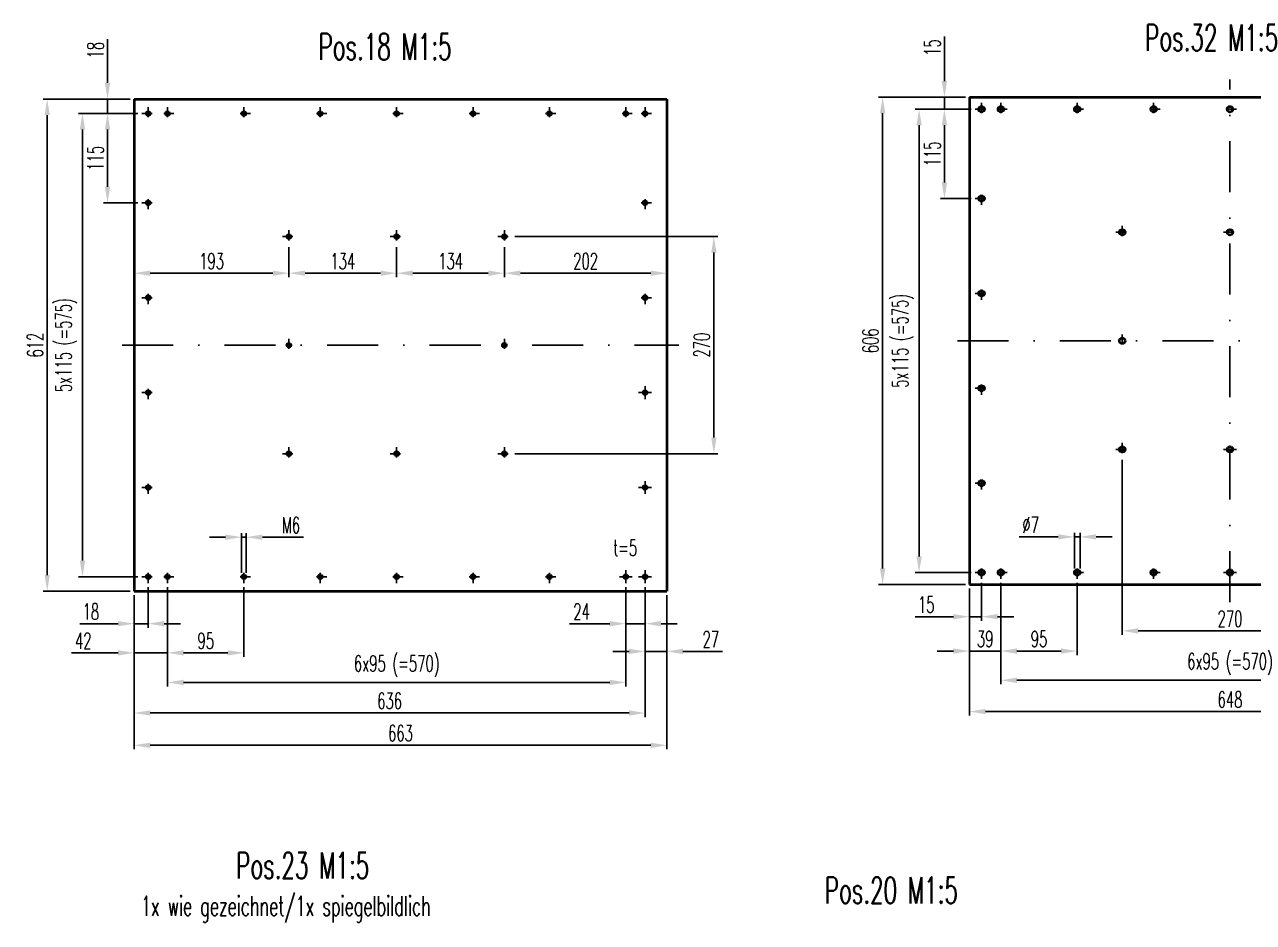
# Model space of a CAD drawing. Extents: x -2850 to -1661, y 5788 to 6629.
# Drawn here: x -2558.4 to -2252.7, y 6088.7 to 6312 of the extents above; entities that cross this region are included whole.
import ezdxf

# ---------------------------------------------------------------- set-up
doc = ezdxf.new("R2010")
doc.units = 0
doc.linetypes.add('STRICHPUNKT', pattern=[25.4, 12.7, -6.35, 0, -6.35])
doc.layers.get('Defpoints').update_dxf_attribs({"linetype": 'CONTINUOUS'})
for name, color, linetype, lineweight in [('ACHSE', 150, 'STRICHPUNKT', 25), ('BEM', 6, 'CONTINUOUS', 25), ('TEXT_5', 7, 'CONTINUOUS', 40), ('TEXT_7', 1, 'CONTINUOUS', 60), ('VOLL_05', 7, 'CONTINUOUS', 40)]:
    doc.layers.add(name, color=color, linetype=linetype, lineweight=lineweight)
doc.styles.add('ROMANS', font='romans.shx', dxfattribs={"width": 0.6, "height": 80})
doc.styles.get("Standard").update_dxf_attribs({"font": 'romans.shx', "width": 0.6})
doc.dimstyles.get("Standard").update_dxf_attribs({"dimtxt": 4, "dimasz": 4, "dimexe": 1, "dimexo": 1, "dimgap": 1, "dimtad": 1, "dimdsep": 46, "dimtxsty": 'Standard', "dimcen": 0, "dimclrd": 256, "dimclre": 256, "dimclrt": 256, "dimazin": 0, "dimtfac": 1, "dimtmove": 0, "dimatfit": 3, "dimfxl": 0, "dimtolj": 1, "dimtzin": 0, "dimarcsym": 0})

# ---------------------------------------------------------------- blocks, each defined once
blk = doc.blocks.new('*D152')
at = {"layer": 'BEM', "lineweight": -2}
for p, q in [((-2285.29, 6203.79), (-2285.29, 6160.26)), ((-2231.69, 6203.79), (-2231.69, 6160.26)), ((-2281.29, 6161.26), (-2235.69, 6161.26))]:
    blk.add_line(p, q, dxfattribs=at)
at = {"layer": 'BEM'}
for points in [[(-2281.29, 6161.93), (-2281.29, 6160.59), (-2285.29, 6161.26)], [(-2235.69, 6161.93), (-2235.69, 6160.59), (-2231.69, 6161.26)]]:
    blk.add_solid(points, dxfattribs=at)
at = {"layer": 'Defpoints', "color": 0}
for p in [(-2285.29, 6204.79), (-2231.69, 6204.79), (-2231.69, 6161.26)]:
    blk.add_point(p, dxfattribs=at)
at = {"layer": 'BEM', "insert": (-2258.49, 6164.26), "char_height": 4, "attachment_point": 5}
blk.add_mtext('\\A1;270', dxfattribs=at)
blk = doc.blocks.new('*D208')
at = {"layer": 'BEM', "lineweight": -2}
for p, q in [((-2323.29, 6171.79), (-2323.29, 6140.19)), ((-2193.69, 6171.79), (-2193.69, 6140.19)), ((-2319.29, 6141.19), (-2197.69, 6141.19))]:
    blk.add_line(p, q, dxfattribs=at)
at = {"layer": 'BEM'}
for points in [[(-2319.29, 6141.85), (-2319.29, 6140.52), (-2323.29, 6141.19)], [(-2197.69, 6141.85), (-2197.69, 6140.52), (-2193.69, 6141.19)]]:
    blk.add_solid(points, dxfattribs=at)
at = {"layer": 'Defpoints', "color": 0}
for p in [(-2323.29, 6172.79), (-2193.69, 6172.79), (-2193.69, 6141.19)]:
    blk.add_point(p, dxfattribs=at)
at = {"layer": 'BEM', "insert": (-2258.49, 6144.19), "char_height": 4, "attachment_point": 5}
blk.add_mtext('\\A1;648', dxfattribs=at)
blk = doc.blocks.new('*D207')
at = {"layer": 'BEM', "lineweight": -2}
for p, q in [((-2315.49, 6173.19), (-2315.49, 6147.96)), ((-2201.49, 6173.19), (-2201.49, 6147.96)), ((-2311.49, 6148.96), (-2205.49, 6148.96))]:
    blk.add_line(p, q, dxfattribs=at)
at = {"layer": 'BEM'}
for points in [[(-2311.49, 6149.62), (-2311.49, 6148.29), (-2315.49, 6148.96)], [(-2205.49, 6149.62), (-2205.49, 6148.29), (-2201.49, 6148.96)]]:
    blk.add_solid(points, dxfattribs=at)
at = {"layer": 'Defpoints', "color": 0}
for p in [(-2315.49, 6174.19), (-2201.49, 6174.19), (-2201.49, 6148.96)]:
    blk.add_point(p, dxfattribs=at)
at = {"layer": 'BEM', "insert": (-2258.49, 6153), "char_height": 4, "attachment_point": 5}
blk.add_mtext('\\A1;6x95 (=570)', dxfattribs=at)
blk = doc.blocks.new('*D158')
at = {"layer": 'BEM', "lineweight": -2}
for p, q in [((-2438.99, 6256.72), (-2438.99, 6249.21)), ((-2398.59, 6256.72), (-2398.59, 6249.21)), ((-2434.99, 6250.21), (-2402.59, 6250.21))]:
    blk.add_line(p, q, dxfattribs=at)
at = {"layer": 'BEM'}
for points in [[(-2434.99, 6250.88), (-2434.99, 6249.54), (-2438.99, 6250.21)], [(-2402.59, 6250.88), (-2402.59, 6249.54), (-2398.59, 6250.21)]]:
    blk.add_solid(points, dxfattribs=at)
at = {"layer": 'Defpoints', "color": 0}
for p in [(-2438.99, 6257.72), (-2398.59, 6257.72), (-2398.59, 6250.21)]:
    blk.add_point(p, dxfattribs=at)
at = {"layer": 'BEM', "insert": (-2418.79, 6253.21), "char_height": 4, "attachment_point": 5}
blk.add_mtext('\\A1;202', dxfattribs=at)
blk = doc.blocks.new('*D157')
at = {"layer": 'BEM', "lineweight": -2}
for p, q in [((-2465.79, 6256.72), (-2465.79, 6249.21)), ((-2438.99, 6256.72), (-2438.99, 6249.21)), ((-2461.79, 6250.21), (-2442.99, 6250.21))]:
    blk.add_line(p, q, dxfattribs=at)
at = {"layer": 'BEM'}
for points in [[(-2461.79, 6250.88), (-2461.79, 6249.54), (-2465.79, 6250.21)], [(-2442.99, 6250.88), (-2442.99, 6249.54), (-2438.99, 6250.21)]]:
    blk.add_solid(points, dxfattribs=at)
at = {"layer": 'Defpoints', "color": 0}
for p in [(-2465.79, 6257.72), (-2438.99, 6257.72), (-2438.99, 6250.21)]:
    blk.add_point(p, dxfattribs=at)
at = {"layer": 'BEM', "insert": (-2452.39, 6253.21), "char_height": 4, "attachment_point": 5}
blk.add_mtext('\\A1;134', dxfattribs=at)
blk = doc.blocks.new('*D156')
at = {"layer": 'BEM', "lineweight": -2}
for p, q in [((-2492.59, 6256.72), (-2492.59, 6249.21)), ((-2465.79, 6256.72), (-2465.79, 6249.21)), ((-2488.59, 6250.21), (-2469.79, 6250.21))]:
    blk.add_line(p, q, dxfattribs=at)
at = {"layer": 'BEM'}
for points in [[(-2488.59, 6250.88), (-2488.59, 6249.54), (-2492.59, 6250.21)], [(-2469.79, 6250.88), (-2469.79, 6249.54), (-2465.79, 6250.21)]]:
    blk.add_solid(points, dxfattribs=at)
at = {"layer": 'Defpoints', "color": 0}
for p in [(-2492.59, 6257.72), (-2465.79, 6257.72), (-2465.79, 6250.21)]:
    blk.add_point(p, dxfattribs=at)
at = {"layer": 'BEM', "insert": (-2479.19, 6253.21), "char_height": 4, "attachment_point": 5}
blk.add_mtext('\\A1;134', dxfattribs=at)
blk = doc.blocks.new('*D155')
at = {"layer": 'BEM', "lineweight": -2}
for p, q in [((-2492.59, 6256.72), (-2492.59, 6249.21)), ((-2531.09, 6233.32), (-2531.09, 6251.21)), ((-2527.09, 6250.21), (-2496.59, 6250.21))]:
    blk.add_line(p, q, dxfattribs=at)
at = {"layer": 'BEM'}
for points in [[(-2527.09, 6250.88), (-2527.09, 6249.54), (-2531.09, 6250.21)], [(-2496.59, 6250.88), (-2496.59, 6249.54), (-2492.59, 6250.21)]]:
    blk.add_solid(points, dxfattribs=at)
at = {"layer": 'Defpoints', "color": 0}
for p in [(-2492.59, 6257.72), (-2492.59, 6250.21), (-2531.09, 6232.32)]:
    blk.add_point(p, dxfattribs=at)
at = {"layer": 'BEM', "insert": (-2511.84, 6253.21), "char_height": 4, "attachment_point": 5}
blk.add_mtext('\\A1;193', dxfattribs=at)
blk = doc.blocks.new('*D154')
at = {"layer": 'BEM', "lineweight": -2}
for p, q in [((-2436.39, 6259.32), (-2385.88, 6259.32)), ((-2386.88, 6255.32), (-2386.88, 6209.32)), ((-2436.39, 6205.32), (-2385.88, 6205.32))]:
    blk.add_line(p, q, dxfattribs=at)
at = {"layer": 'BEM'}
for points in [[(-2387.54, 6255.32), (-2386.21, 6255.32), (-2386.88, 6259.32)], [(-2387.54, 6209.32), (-2386.21, 6209.32), (-2386.88, 6205.32)]]:
    blk.add_solid(points, dxfattribs=at)
at = {"layer": 'Defpoints', "color": 0}
for p in [(-2437.39, 6259.32), (-2437.39, 6205.32), (-2386.88, 6205.32)]:
    blk.add_point(p, dxfattribs=at)
at = {"layer": 'BEM', "insert": (-2389.88, 6232.32), "char_height": 4, "attachment_point": 5, "rotation": 90}
blk.add_mtext('\\A1;270', dxfattribs=at)
blk = doc.blocks.new('*D222')
at = {"layer": 'BEM', "lineweight": -2}
for p, q in [((-2403.99, 6172.12), (-2403.99, 6155.15)), ((-2398.59, 6170.12), (-2398.59, 6155.15)), ((-2407.99, 6156.15), (-2411.99, 6156.15)), ((-2403.99, 6156.15), (-2398.59, 6156.15)), ((-2394.59, 6156.15), (-2384.7, 6156.15))]:
    blk.add_line(p, q, dxfattribs=at)
at = {"layer": 'BEM'}
for points in [[(-2407.99, 6156.81), (-2407.99, 6155.48), (-2403.99, 6156.15)], [(-2394.59, 6156.81), (-2394.59, 6155.48), (-2398.59, 6156.15)]]:
    blk.add_solid(points, dxfattribs=at)
at = {"layer": 'Defpoints', "color": 0}
for p in [(-2403.99, 6173.12), (-2398.59, 6171.12), (-2398.59, 6156.15)]:
    blk.add_point(p, dxfattribs=at)
at = {"layer": 'BEM', "insert": (-2387.65, 6159.15), "char_height": 4, "attachment_point": 5}
blk.add_mtext('\\A1;27', dxfattribs=at)
blk = doc.blocks.new('*D221')
at = {"layer": 'BEM', "lineweight": -2}
for p, q in [((-2408.79, 6172.12), (-2408.79, 6162.04)), ((-2403.99, 6172.12), (-2403.99, 6162.04)), ((-2412.79, 6163.04), (-2422.79, 6163.04)), ((-2403.99, 6163.04), (-2408.79, 6163.04)), ((-2399.99, 6163.04), (-2395.99, 6163.04))]:
    blk.add_line(p, q, dxfattribs=at)
at = {"layer": 'BEM'}
for points in [[(-2412.79, 6163.71), (-2412.79, 6162.37), (-2408.79, 6163.04)], [(-2399.99, 6163.71), (-2399.99, 6162.37), (-2403.99, 6163.04)]]:
    blk.add_solid(points, dxfattribs=at)
at = {"layer": 'Defpoints', "color": 0}
for p in [(-2408.79, 6173.12), (-2403.99, 6173.12), (-2408.79, 6163.04)]:
    blk.add_point(p, dxfattribs=at)
at = {"layer": 'BEM', "insert": (-2419.79, 6166.04), "char_height": 4, "attachment_point": 5}
blk.add_mtext('\\A1;24', dxfattribs=at)
blk = doc.blocks.new('*D220')
at = {"layer": 'BEM', "lineweight": -2}
for p, q in [((-2531.09, 6170.12), (-2531.09, 6131.79)), ((-2398.59, 6170.12), (-2398.59, 6131.79)), ((-2527.09, 6132.79), (-2402.59, 6132.79))]:
    blk.add_line(p, q, dxfattribs=at)
at = {"layer": 'BEM'}
for points in [[(-2527.09, 6133.45), (-2527.09, 6132.12), (-2531.09, 6132.79)], [(-2402.59, 6133.45), (-2402.59, 6132.12), (-2398.59, 6132.79)]]:
    blk.add_solid(points, dxfattribs=at)
at = {"layer": 'Defpoints', "color": 0}
for p in [(-2531.09, 6171.12), (-2398.59, 6171.12), (-2398.59, 6132.79)]:
    blk.add_point(p, dxfattribs=at)
at = {"layer": 'BEM', "insert": (-2464.84, 6135.79), "char_height": 4, "attachment_point": 5}
blk.add_mtext('\\A1;663', dxfattribs=at)
blk = doc.blocks.new('*D219')
at = {"layer": 'BEM', "lineweight": -2}
for p, q in [((-2403.99, 6172.12), (-2403.99, 6139.83)), ((-2531.09, 6170.12), (-2531.09, 6139.83)), ((-2527.09, 6140.83), (-2407.99, 6140.83))]:
    blk.add_line(p, q, dxfattribs=at)
at = {"layer": 'BEM'}
for points in [[(-2527.09, 6141.49), (-2527.09, 6140.16), (-2531.09, 6140.83)], [(-2407.99, 6141.49), (-2407.99, 6140.16), (-2403.99, 6140.83)]]:
    blk.add_solid(points, dxfattribs=at)
at = {"layer": 'Defpoints', "color": 0}
for p in [(-2403.99, 6173.12), (-2531.09, 6171.12), (-2403.99, 6140.83)]:
    blk.add_point(p, dxfattribs=at)
at = {"layer": 'BEM', "insert": (-2467.54, 6143.83), "char_height": 4, "attachment_point": 5}
blk.add_mtext('\\A1;636', dxfattribs=at)
blk = doc.blocks.new('*D218')
at = {"layer": 'BEM', "lineweight": -2}
for p, q in [((-2522.79, 6172.12), (-2522.79, 6147.43)), ((-2408.79, 6172.12), (-2408.79, 6147.43)), ((-2518.79, 6148.43), (-2412.79, 6148.43))]:
    blk.add_line(p, q, dxfattribs=at)
at = {"layer": 'BEM'}
for points in [[(-2518.79, 6149.1), (-2518.79, 6147.76), (-2522.79, 6148.43)], [(-2412.79, 6149.1), (-2412.79, 6147.76), (-2408.79, 6148.43)]]:
    blk.add_solid(points, dxfattribs=at)
at = {"layer": 'Defpoints', "color": 0}
for p in [(-2522.79, 6173.12), (-2408.79, 6173.12), (-2408.79, 6148.43)]:
    blk.add_point(p, dxfattribs=at)
at = {"layer": 'BEM', "insert": (-2465.79, 6152.48), "char_height": 4, "attachment_point": 5}
blk.add_mtext('\\A1;6x95 (=570)', dxfattribs=at)
blk = doc.blocks.new('*D217')
at = {"layer": 'BEM', "lineweight": -2}
for p, q in [((-2522.79, 6172.12), (-2522.79, 6154.79)), ((-2503.79, 6172.12), (-2503.79, 6154.79)), ((-2518.79, 6155.79), (-2507.79, 6155.79))]:
    blk.add_line(p, q, dxfattribs=at)
at = {"layer": 'BEM'}
for points in [[(-2518.79, 6156.45), (-2518.79, 6155.12), (-2522.79, 6155.79)], [(-2507.79, 6156.45), (-2507.79, 6155.12), (-2503.79, 6155.79)]]:
    blk.add_solid(points, dxfattribs=at)
at = {"layer": 'Defpoints', "color": 0}
for p in [(-2522.79, 6173.12), (-2503.79, 6173.12), (-2503.79, 6155.79)]:
    blk.add_point(p, dxfattribs=at)
at = {"layer": 'BEM', "insert": (-2513.29, 6158.79), "char_height": 4, "attachment_point": 5}
blk.add_mtext('\\A1;95', dxfattribs=at)
blk = doc.blocks.new('*D216')
at = {"layer": 'BEM', "lineweight": -2}
for p, q in [((-2522.79, 6172.12), (-2522.79, 6154.79)), ((-2531.09, 6170.12), (-2531.09, 6154.79)), ((-2535.09, 6155.79), (-2546.69, 6155.79)), ((-2522.79, 6155.79), (-2531.09, 6155.79)), ((-2518.79, 6155.79), (-2514.79, 6155.79))]:
    blk.add_line(p, q, dxfattribs=at)
at = {"layer": 'BEM'}
for points in [[(-2535.09, 6156.45), (-2535.09, 6155.12), (-2531.09, 6155.79)], [(-2518.79, 6156.45), (-2518.79, 6155.12), (-2522.79, 6155.79)]]:
    blk.add_solid(points, dxfattribs=at)
at = {"layer": 'Defpoints', "color": 0}
for p in [(-2522.79, 6173.12), (-2531.09, 6171.12), (-2522.79, 6155.79)]:
    blk.add_point(p, dxfattribs=at)
at = {"layer": 'BEM', "insert": (-2543.75, 6158.79), "char_height": 4, "attachment_point": 5}
blk.add_mtext('\\A1;42', dxfattribs=at)
blk = doc.blocks.new('*D215')
at = {"layer": 'BEM', "lineweight": -2}
for p, q in [((-2527.59, 6172.12), (-2527.59, 6162.04)), ((-2531.09, 6170.12), (-2531.09, 6162.04)), ((-2535.09, 6163.04), (-2544.63, 6163.04)), ((-2527.59, 6163.04), (-2531.09, 6163.04)), ((-2523.59, 6163.04), (-2519.59, 6163.04))]:
    blk.add_line(p, q, dxfattribs=at)
at = {"layer": 'BEM'}
for points in [[(-2535.09, 6163.71), (-2535.09, 6162.37), (-2531.09, 6163.04)], [(-2523.59, 6163.71), (-2523.59, 6162.37), (-2527.59, 6163.04)]]:
    blk.add_solid(points, dxfattribs=at)
at = {"layer": 'Defpoints', "color": 0}
for p in [(-2527.59, 6173.12), (-2531.09, 6171.12), (-2531.09, 6163.04)]:
    blk.add_point(p, dxfattribs=at)
at = {"layer": 'BEM', "insert": (-2541.86, 6166.04), "char_height": 4, "attachment_point": 5}
blk.add_mtext('\\A1;18', dxfattribs=at)
blk = doc.blocks.new('*D214')
at = {"layer": 'BEM', "lineweight": -2}
for p, q in [((-2532.09, 6293.52), (-2553.73, 6293.52)), ((-2552.73, 6289.52), (-2552.73, 6175.12)), ((-2532.09, 6171.12), (-2553.73, 6171.12))]:
    blk.add_line(p, q, dxfattribs=at)
at = {"layer": 'BEM'}
for points in [[(-2553.39, 6289.52), (-2552.06, 6289.52), (-2552.73, 6293.52)], [(-2553.39, 6175.12), (-2552.06, 6175.12), (-2552.73, 6171.12)]]:
    blk.add_solid(points, dxfattribs=at)
at = {"layer": 'Defpoints', "color": 0}
for p in [(-2531.09, 6293.52), (-2552.73, 6171.12), (-2531.09, 6171.12)]:
    blk.add_point(p, dxfattribs=at)
at = {"layer": 'BEM', "insert": (-2555.73, 6232.32), "char_height": 4, "attachment_point": 5, "rotation": 90}
blk.add_mtext('\\A1;612', dxfattribs=at)
blk = doc.blocks.new('*D213')
at = {"layer": 'BEM', "lineweight": -2}
for p, q in [((-2530.19, 6289.92), (-2544.95, 6289.92)), ((-2543.95, 6285.92), (-2543.95, 6178.72)), ((-2530.19, 6174.72), (-2544.95, 6174.72))]:
    blk.add_line(p, q, dxfattribs=at)
at = {"layer": 'BEM'}
for points in [[(-2544.62, 6285.92), (-2543.28, 6285.92), (-2543.95, 6289.92)], [(-2544.62, 6178.72), (-2543.28, 6178.72), (-2543.95, 6174.72)]]:
    blk.add_solid(points, dxfattribs=at)
at = {"layer": 'Defpoints', "color": 0}
for p in [(-2529.19, 6289.92), (-2543.95, 6174.72), (-2529.19, 6174.72)]:
    blk.add_point(p, dxfattribs=at)
at = {"layer": 'BEM', "insert": (-2548, 6232.32), "char_height": 4, "attachment_point": 5, "rotation": 90}
blk.add_mtext('\\A1;5x115 (=575)', dxfattribs=at)
blk = doc.blocks.new('*D212')
at = {"layer": 'BEM', "lineweight": -2}
for p, q in [((-2530.19, 6289.92), (-2538.72, 6289.92)), ((-2537.72, 6285.92), (-2537.72, 6271.72)), ((-2530.19, 6267.72), (-2538.72, 6267.72))]:
    blk.add_line(p, q, dxfattribs=at)
at = {"layer": 'BEM'}
for points in [[(-2538.38, 6285.92), (-2537.05, 6285.92), (-2537.72, 6289.92)], [(-2538.38, 6271.72), (-2537.05, 6271.72), (-2537.72, 6267.72)]]:
    blk.add_solid(points, dxfattribs=at)
at = {"layer": 'Defpoints', "color": 0}
for p in [(-2529.19, 6289.92), (-2537.72, 6267.72), (-2529.19, 6267.72)]:
    blk.add_point(p, dxfattribs=at)
at = {"layer": 'BEM', "insert": (-2540.72, 6278.82), "char_height": 4, "attachment_point": 5, "rotation": 90}
blk.add_mtext('\\A1;115', dxfattribs=at)
blk = doc.blocks.new('*D211')
at = {"layer": 'BEM', "lineweight": -2}
for p, q in [((-2537.72, 6297.52), (-2537.72, 6308.46)), ((-2532.09, 6293.52), (-2538.72, 6293.52)), ((-2537.72, 6289.92), (-2537.72, 6293.52)), ((-2530.19, 6289.92), (-2538.72, 6289.92)), ((-2537.72, 6285.92), (-2537.72, 6281.92))]:
    blk.add_line(p, q, dxfattribs=at)
at = {"layer": 'BEM'}
for points in [[(-2538.38, 6297.52), (-2537.05, 6297.52), (-2537.72, 6293.52)], [(-2538.38, 6285.92), (-2537.05, 6285.92), (-2537.72, 6289.92)]]:
    blk.add_solid(points, dxfattribs=at)
at = {"layer": 'Defpoints', "color": 0}
for p in [(-2531.09, 6293.52), (-2537.72, 6289.92), (-2529.19, 6289.92)]:
    blk.add_point(p, dxfattribs=at)
at = {"layer": 'BEM', "insert": (-2540.72, 6305.69), "char_height": 4, "attachment_point": 5, "rotation": 90}
blk.add_mtext('\\A1;18', dxfattribs=at)
blk = doc.blocks.new('*D210')
at = {"layer": 'BEM', "lineweight": -2}
for p, q in [((-2508.39, 6184.55), (-2512.39, 6184.55)), ((-2504.39, 6175.72), (-2504.39, 6185.55)), ((-2504.39, 6184.55), (-2503.2, 6184.55)), ((-2503.2, 6175.72), (-2503.2, 6185.55)), ((-2499.2, 6184.55), (-2488.97, 6184.55))]:
    blk.add_line(p, q, dxfattribs=at)
at = {"layer": 'BEM'}
for points in [[(-2508.39, 6185.22), (-2508.39, 6183.88), (-2504.39, 6184.55)], [(-2499.2, 6185.22), (-2499.2, 6183.88), (-2503.2, 6184.55)]]:
    blk.add_solid(points, dxfattribs=at)
at = {"layer": 'Defpoints', "color": 0}
for p in [(-2503.2, 6184.55), (-2504.39, 6174.72), (-2503.2, 6174.72)]:
    blk.add_point(p, dxfattribs=at)
at = {"layer": 'BEM', "insert": (-2492.08, 6187.55), "char_height": 4, "attachment_point": 5}
blk.add_mtext('\\A1;M6', dxfattribs=at)
blk = doc.blocks.new('*D209')
at = {"layer": 'BEM', "lineweight": -2}
for p, q in [((-2301.19, 6184.63), (-2310.96, 6184.63)), ((-2297.19, 6176.77), (-2297.19, 6185.63)), ((-2295.79, 6184.63), (-2297.19, 6184.63)), ((-2295.79, 6176.79), (-2295.79, 6185.63)), ((-2291.79, 6184.63), (-2287.79, 6184.63))]:
    blk.add_line(p, q, dxfattribs=at)
at = {"layer": 'BEM'}
for points in [[(-2301.19, 6185.29), (-2301.19, 6183.96), (-2297.19, 6184.63)], [(-2291.79, 6185.29), (-2291.79, 6183.96), (-2295.79, 6184.63)]]:
    blk.add_solid(points, dxfattribs=at)
at = {"layer": 'Defpoints', "color": 0}
for p in [(-2295.79, 6184.63), (-2297.19, 6175.77), (-2295.79, 6175.79)]:
    blk.add_point(p, dxfattribs=at)
at = {"layer": 'BEM', "insert": (-2308.07, 6187.63), "char_height": 4, "attachment_point": 5}
blk.add_mtext('\\A1;%%c7', dxfattribs=at)
blk = doc.blocks.new('*D206')
at = {"layer": 'BEM', "lineweight": -2}
for p, q in [((-2315.49, 6173.19), (-2315.49, 6155.23)), ((-2296.49, 6173.19), (-2296.49, 6155.23)), ((-2311.49, 6156.23), (-2300.49, 6156.23))]:
    blk.add_line(p, q, dxfattribs=at)
at = {"layer": 'BEM'}
for points in [[(-2311.49, 6156.89), (-2311.49, 6155.56), (-2315.49, 6156.23)], [(-2300.49, 6156.89), (-2300.49, 6155.56), (-2296.49, 6156.23)]]:
    blk.add_solid(points, dxfattribs=at)
at = {"layer": 'Defpoints', "color": 0}
for p in [(-2315.49, 6174.19), (-2296.49, 6174.19), (-2296.49, 6156.23)]:
    blk.add_point(p, dxfattribs=at)
at = {"layer": 'BEM', "insert": (-2305.99, 6159.23), "char_height": 4, "attachment_point": 5}
blk.add_mtext('\\A1;95', dxfattribs=at)
blk = doc.blocks.new('*D205')
at = {"layer": 'BEM', "lineweight": -2}
for p, q in [((-2315.49, 6173.19), (-2315.49, 6155.23)), ((-2323.29, 6171.79), (-2323.29, 6155.23)), ((-2327.29, 6156.23), (-2331.29, 6156.23)), ((-2323.29, 6156.23), (-2315.49, 6156.23)), ((-2311.49, 6156.23), (-2307.49, 6156.23))]:
    blk.add_line(p, q, dxfattribs=at)
at = {"layer": 'BEM'}
for points in [[(-2327.29, 6156.89), (-2327.29, 6155.56), (-2323.29, 6156.23)], [(-2311.49, 6156.89), (-2311.49, 6155.56), (-2315.49, 6156.23)]]:
    blk.add_solid(points, dxfattribs=at)
at = {"layer": 'Defpoints', "color": 0}
for p in [(-2323.29, 6172.79), (-2315.49, 6174.19), (-2315.49, 6156.23)]:
    blk.add_point(p, dxfattribs=at)
at = {"layer": 'BEM', "insert": (-2319.39, 6159.23), "char_height": 4, "attachment_point": 5}
blk.add_mtext('\\A1;39', dxfattribs=at)
blk = doc.blocks.new('*D204')
at = {"layer": 'BEM', "lineweight": -2}
for p, q in [((-2320.29, 6173.19), (-2320.29, 6163.78)), ((-2323.29, 6171.79), (-2323.29, 6163.78)), ((-2327.29, 6164.78), (-2336.83, 6164.78)), ((-2320.29, 6164.78), (-2323.29, 6164.78)), ((-2316.29, 6164.78), (-2312.29, 6164.78))]:
    blk.add_line(p, q, dxfattribs=at)
at = {"layer": 'BEM'}
for points in [[(-2327.29, 6165.44), (-2327.29, 6164.11), (-2323.29, 6164.78)], [(-2316.29, 6165.44), (-2316.29, 6164.11), (-2320.29, 6164.78)]]:
    blk.add_solid(points, dxfattribs=at)
at = {"layer": 'Defpoints', "color": 0}
for p in [(-2323.29, 6172.79), (-2320.29, 6174.19), (-2323.29, 6164.78)]:
    blk.add_point(p, dxfattribs=at)
at = {"layer": 'BEM', "insert": (-2334.06, 6167.78), "char_height": 4, "attachment_point": 5}
blk.add_mtext('\\A1;15', dxfattribs=at)
blk = doc.blocks.new('*D203')
at = {"layer": 'BEM', "lineweight": -2}
for p, q in [((-2324.29, 6293.99), (-2345.9, 6293.99)), ((-2344.9, 6289.99), (-2344.9, 6176.79)), ((-2324.29, 6172.79), (-2345.9, 6172.79))]:
    blk.add_line(p, q, dxfattribs=at)
at = {"layer": 'BEM'}
for points in [[(-2345.57, 6289.99), (-2344.23, 6289.99), (-2344.9, 6293.99)], [(-2345.57, 6176.79), (-2344.23, 6176.79), (-2344.9, 6172.79)]]:
    blk.add_solid(points, dxfattribs=at)
at = {"layer": 'Defpoints', "color": 0}
for p in [(-2323.29, 6293.99), (-2344.9, 6172.79), (-2323.29, 6172.79)]:
    blk.add_point(p, dxfattribs=at)
at = {"layer": 'BEM', "insert": (-2347.9, 6233.39), "char_height": 4, "attachment_point": 5, "rotation": 90}
blk.add_mtext('\\A1;606', dxfattribs=at)
blk = doc.blocks.new('*D202')
at = {"layer": 'BEM', "lineweight": -2}
for p, q in [((-2322.89, 6290.99), (-2336.82, 6290.99)), ((-2335.82, 6286.99), (-2335.82, 6179.79)), ((-2322.89, 6175.79), (-2336.82, 6175.79))]:
    blk.add_line(p, q, dxfattribs=at)
at = {"layer": 'BEM'}
for points in [[(-2336.49, 6286.99), (-2335.15, 6286.99), (-2335.82, 6290.99)], [(-2336.49, 6179.79), (-2335.15, 6179.79), (-2335.82, 6175.79)]]:
    blk.add_solid(points, dxfattribs=at)
at = {"layer": 'Defpoints', "color": 0}
for p in [(-2321.89, 6290.99), (-2335.82, 6175.79), (-2321.89, 6175.79)]:
    blk.add_point(p, dxfattribs=at)
at = {"layer": 'BEM', "insert": (-2339.87, 6233.39), "char_height": 4, "attachment_point": 5, "rotation": 90}
blk.add_mtext('\\A1;5x115 (=575)', dxfattribs=at)
blk = doc.blocks.new('*D201')
at = {"layer": 'BEM', "lineweight": -2}
for p, q in [((-2322.89, 6290.99), (-2330.53, 6290.99)), ((-2329.53, 6286.99), (-2329.53, 6272.79)), ((-2322.89, 6268.79), (-2330.53, 6268.79))]:
    blk.add_line(p, q, dxfattribs=at)
at = {"layer": 'BEM'}
for points in [[(-2330.2, 6286.99), (-2328.86, 6286.99), (-2329.53, 6290.99)], [(-2330.2, 6272.79), (-2328.86, 6272.79), (-2329.53, 6268.79)]]:
    blk.add_solid(points, dxfattribs=at)
at = {"layer": 'Defpoints', "color": 0}
for p in [(-2321.89, 6290.99), (-2329.53, 6268.79), (-2321.89, 6268.79)]:
    blk.add_point(p, dxfattribs=at)
at = {"layer": 'BEM', "insert": (-2332.53, 6279.89), "char_height": 4, "attachment_point": 5, "rotation": 90}
blk.add_mtext('\\A1;115', dxfattribs=at)
blk = doc.blocks.new('*D200')
at = {"layer": 'BEM', "lineweight": -2}
for p, q in [((-2329.53, 6297.99), (-2329.53, 6309.1)), ((-2324.29, 6293.99), (-2330.53, 6293.99)), ((-2329.53, 6290.99), (-2329.53, 6293.99)), ((-2322.89, 6290.99), (-2330.53, 6290.99)), ((-2329.53, 6286.99), (-2329.53, 6282.99))]:
    blk.add_line(p, q, dxfattribs=at)
at = {"layer": 'BEM'}
for points in [[(-2330.2, 6297.99), (-2328.86, 6297.99), (-2329.53, 6293.99)], [(-2330.2, 6286.99), (-2328.86, 6286.99), (-2329.53, 6290.99)]]:
    blk.add_solid(points, dxfattribs=at)
at = {"layer": 'Defpoints', "color": 0}
for p in [(-2323.29, 6293.99), (-2329.53, 6290.99), (-2321.89, 6290.99)]:
    blk.add_point(p, dxfattribs=at)
at = {"layer": 'BEM', "insert": (-2332.53, 6306.33), "char_height": 4, "attachment_point": 5, "rotation": 90}
blk.add_mtext('\\A1;15', dxfattribs=at)

msp = doc.modelspace()

# ---------------------------------------------------------------- linework, layer by layer
at = {"layer": 'ACHSE'}
for p, q in [((-2258.4872, 6168.3878), (-2258.4872, 6298.3878)), ((-2326.2872, 6233.3878), (-2190.6872, 6233.3878)), ((-2534.0906, 6232.3204), (-2395.5906, 6232.3204)), ((-2403.9906, 6218.9204), (-2403.9906, 6222.1204)), ((-2402.3906, 6220.5204), (-2405.5906, 6220.5204)), ((-2260.0872, 6206.3878), (-2256.8872, 6206.3878)), ((-2402.3906, 6196.9204), (-2405.5906, 6196.9204)), ((-2403.9906, 6195.3204), (-2403.9906, 6198.5204)), ((-2408.7906, 6173.1204), (-2408.7906, 6176.3204)), ((-2403.9906, 6173.1204), (-2403.9906, 6176.3204)), ((-2256.8872, 6175.7878), (-2260.0872, 6175.7878)), ((-2407.1906, 6174.7204), (-2410.3906, 6174.7204)), ((-2402.3906, 6174.7204), (-2405.5906, 6174.7204))]:
    msp.add_line(p, q, dxfattribs=at)
at = {"layer": 'ACHSE', "ltscale": 0.2}
for p, q in [((-2527.5906, 6291.5204), (-2527.5906, 6288.3204)), ((-2522.7906, 6291.5204), (-2522.7906, 6288.3204)), ((-2503.7906, 6291.5204), (-2503.7906, 6288.3204)), ((-2484.7906, 6291.5204), (-2484.7906, 6288.3204)), ((-2465.7906, 6291.5204), (-2465.7906, 6288.3204)), ((-2446.7906, 6291.5204), (-2446.7906, 6288.3204)), ((-2427.7906, 6291.5204), (-2427.7906, 6288.3204)), ((-2408.7906, 6291.5204), (-2408.7906, 6288.3204)), ((-2403.9906, 6291.5204), (-2403.9906, 6288.3204)), ((-2320.2872, 6292.5878), (-2320.2872, 6289.3878)), ((-2315.4872, 6292.5878), (-2315.4872, 6289.3878)), ((-2296.4872, 6292.5878), (-2296.4872, 6289.3878)), ((-2277.4872, 6292.5878), (-2277.4872, 6289.3878)), ((-2529.1906, 6289.9204), (-2525.9906, 6289.9204)), ((-2521.1906, 6289.9204), (-2524.3906, 6289.9204)), ((-2502.1906, 6289.9204), (-2505.3906, 6289.9204)), ((-2483.1906, 6289.9204), (-2486.3906, 6289.9204)), ((-2464.1906, 6289.9204), (-2467.3906, 6289.9204)), ((-2445.1906, 6289.9204), (-2448.3906, 6289.9204)), ((-2426.1906, 6289.9204), (-2429.3906, 6289.9204)), ((-2407.1906, 6289.9204), (-2410.3906, 6289.9204)), ((-2402.3906, 6289.9204), (-2405.5906, 6289.9204)), ((-2321.8872, 6290.9878), (-2318.6872, 6290.9878)), ((-2313.8872, 6290.9878), (-2317.0872, 6290.9878)), ((-2294.8872, 6290.9878), (-2298.0872, 6290.9878)), ((-2275.8872, 6290.9878), (-2279.0872, 6290.9878)), ((-2256.8872, 6290.9878), (-2260.0872, 6290.9878)), ((-2320.2872, 6267.1878), (-2320.2872, 6270.3878)), ((-2529.1906, 6267.7204), (-2525.9906, 6267.7204)), ((-2527.5906, 6266.1204), (-2527.5906, 6269.3204)), ((-2402.3906, 6267.7204), (-2405.5906, 6267.7204)), ((-2403.9906, 6266.1204), (-2403.9906, 6269.3204)), ((-2321.8872, 6268.7878), (-2318.6872, 6268.7878)), ((-2492.5906, 6260.9204), (-2492.5906, 6257.7204)), ((-2465.7906, 6260.9204), (-2465.7906, 6257.7204)), ((-2438.9906, 6260.9204), (-2438.9906, 6257.7204)), ((-2285.2872, 6261.9878), (-2285.2872, 6258.7878)), ((-2494.1906, 6259.3204), (-2490.9906, 6259.3204)), ((-2467.3906, 6259.3204), (-2464.1906, 6259.3204)), ((-2440.5906, 6259.3204), (-2437.3906, 6259.3204)), ((-2286.8872, 6260.3878), (-2283.6872, 6260.3878)), ((-2260.0872, 6260.3878), (-2256.8872, 6260.3878)), ((-2527.5906, 6242.5204), (-2527.5906, 6245.7204)), ((-2403.9906, 6242.5204), (-2403.9906, 6245.7204)), ((-2320.2872, 6243.5878), (-2320.2872, 6246.7878)), ((-2529.1906, 6244.1204), (-2525.9906, 6244.1204)), ((-2402.3906, 6244.1204), (-2405.5906, 6244.1204)), ((-2321.8872, 6245.1878), (-2318.6872, 6245.1878)), ((-2492.5906, 6233.9204), (-2492.5906, 6230.7204)), ((-2438.9906, 6233.9204), (-2438.9906, 6230.7204)), ((-2285.2872, 6234.9878), (-2285.2872, 6231.7878)), ((-2527.5906, 6218.9204), (-2527.5906, 6222.1204)), ((-2321.8872, 6221.5878), (-2318.6872, 6221.5878)), ((-2320.2872, 6219.9878), (-2320.2872, 6223.1878)), ((-2529.1906, 6220.5204), (-2525.9906, 6220.5204)), ((-2492.5906, 6206.9204), (-2492.5906, 6203.7204)), ((-2465.7906, 6206.9204), (-2465.7906, 6203.7204)), ((-2438.9906, 6206.9204), (-2438.9906, 6203.7204)), ((-2286.8872, 6206.3878), (-2283.6872, 6206.3878)), ((-2285.2872, 6207.9878), (-2285.2872, 6204.7878)), ((-2494.1906, 6205.3204), (-2490.9906, 6205.3204)), ((-2467.3906, 6205.3204), (-2464.1906, 6205.3204)), ((-2440.5906, 6205.3204), (-2437.3906, 6205.3204)), ((-2320.2872, 6196.3878), (-2320.2872, 6199.5878)), ((-2529.1906, 6196.9204), (-2525.9906, 6196.9204)), ((-2527.5906, 6195.3204), (-2527.5906, 6198.5204)), ((-2321.8872, 6197.9878), (-2318.6872, 6197.9878)), ((-2527.5906, 6173.1204), (-2527.5906, 6176.3204)), ((-2522.7906, 6173.1204), (-2522.7906, 6176.3204)), ((-2503.7906, 6173.1204), (-2503.7906, 6176.3204)), ((-2484.7906, 6173.1204), (-2484.7906, 6176.3204)), ((-2465.7906, 6173.1204), (-2465.7906, 6176.3204)), ((-2446.7906, 6173.1204), (-2446.7906, 6176.3204)), ((-2427.7906, 6173.1204), (-2427.7906, 6176.3204)), ((-2321.8872, 6175.7878), (-2318.6872, 6175.7878)), ((-2320.2872, 6174.1878), (-2320.2872, 6177.3878)), ((-2313.8872, 6175.7878), (-2317.0872, 6175.7878)), ((-2315.4872, 6174.1878), (-2315.4872, 6177.3878)), ((-2294.8872, 6175.7878), (-2298.0872, 6175.7878)), ((-2296.4872, 6174.1878), (-2296.4872, 6177.3878)), ((-2275.8872, 6175.7878), (-2279.0872, 6175.7878)), ((-2277.4872, 6174.1878), (-2277.4872, 6177.3878)), ((-2529.1906, 6174.7204), (-2525.9906, 6174.7204)), ((-2521.1906, 6174.7204), (-2524.3906, 6174.7204)), ((-2502.1906, 6174.7204), (-2505.3906, 6174.7204)), ((-2483.1906, 6174.7204), (-2486.3906, 6174.7204)), ((-2464.1906, 6174.7204), (-2467.3906, 6174.7204)), ((-2445.1906, 6174.7204), (-2448.3906, 6174.7204)), ((-2426.1906, 6174.7204), (-2429.3906, 6174.7204))]:
    msp.add_line(p, q, dxfattribs=at)
at = {"layer": 'BEM'}
for centre in [(-2527.5906, 6289.9204), (-2522.7906, 6289.9204), (-2503.7906, 6289.9204), (-2484.7906, 6289.9204), (-2465.7906, 6289.9204), (-2446.7906, 6289.9204), (-2427.7906, 6289.9204), (-2408.7906, 6289.9204), (-2403.9906, 6289.9204), (-2527.5906, 6267.7204), (-2403.9906, 6267.7204), (-2492.5906, 6259.3204), (-2465.7906, 6259.3204), (-2438.9906, 6259.3204), (-2527.5906, 6244.1204), (-2403.9906, 6244.1204), (-2492.5906, 6232.3204), (-2438.9906, 6232.3204), (-2527.5906, 6220.5204), (-2403.9906, 6220.5204), (-2492.5906, 6205.3204), (-2465.7906, 6205.3204), (-2438.9906, 6205.3204), (-2527.5906, 6196.9204), (-2403.9906, 6196.9204), (-2527.5906, 6174.7204), (-2522.7906, 6174.7204), (-2503.7906, 6174.7204), (-2484.7906, 6174.7204), (-2465.7906, 6174.7204), (-2446.7906, 6174.7204), (-2427.7906, 6174.7204), (-2408.7906, 6174.7204), (-2403.9906, 6174.7204)]:
    msp.add_arc(centre, 0.6, 75, 345, dxfattribs=at)
at = {"layer": 'VOLL_05'}
for p, q in [((-2531.0906, 6293.5204), (-2531.0906, 6171.1204)), ((-2531.0906, 6293.5204), (-2398.5906, 6293.5204)), ((-2398.5906, 6293.5204), (-2398.5906, 6171.1204)), ((-2323.2872, 6293.9878), (-2193.6872, 6293.9878)), ((-2323.2872, 6293.9878), (-2323.2872, 6172.7878)), ((-2323.2872, 6172.7878), (-2193.6872, 6172.7878)), ((-2531.0906, 6171.1204), (-2398.5906, 6171.1204))]:
    msp.add_line(p, q, dxfattribs=at)
for centre, radius in [((-2320.2872, 6290.9878), 0.7), ((-2315.4872, 6290.9878), 0.7), ((-2296.4872, 6290.9878), 0.7), ((-2277.4872, 6290.9878), 0.7), ((-2258.4872, 6290.9878), 0.7), ((-2527.5906, 6289.9204), 0.48), ((-2522.7906, 6289.9204), 0.48), ((-2503.7906, 6289.9204), 0.48), ((-2484.7906, 6289.9204), 0.48), ((-2465.7906, 6289.9204), 0.48), ((-2446.7906, 6289.9204), 0.48), ((-2427.7906, 6289.9204), 0.48), ((-2408.7906, 6289.9204), 0.48), ((-2403.9906, 6289.9204), 0.48), ((-2527.5906, 6267.7204), 0.48), ((-2403.9906, 6267.7204), 0.48), ((-2320.2872, 6268.7878), 0.7), ((-2285.2872, 6260.3878), 0.7), ((-2258.4872, 6260.3878), 0.7), ((-2492.5906, 6259.3204), 0.48), ((-2465.7906, 6259.3204), 0.48), ((-2438.9906, 6259.3204), 0.48), ((-2320.2872, 6245.1878), 0.7), ((-2527.5906, 6244.1204), 0.48), ((-2403.9906, 6244.1204), 0.48), ((-2285.2872, 6233.3878), 0.7), ((-2492.5906, 6232.3204), 0.48), ((-2438.9906, 6232.3204), 0.48), ((-2527.5906, 6220.5204), 0.48), ((-2403.9906, 6220.5204), 0.48), ((-2320.2872, 6221.5878), 0.7), ((-2492.5906, 6205.3204), 0.48), ((-2465.7906, 6205.3204), 0.48), ((-2438.9906, 6205.3204), 0.48), ((-2285.2872, 6206.3878), 0.7), ((-2258.4872, 6206.3878), 0.7), ((-2527.5906, 6196.9204), 0.48), ((-2403.9906, 6196.9204), 0.48), ((-2320.2872, 6197.9878), 0.7), ((-2527.5906, 6174.7204), 0.48), ((-2522.7906, 6174.7204), 0.48), ((-2503.7906, 6174.7204), 0.48), ((-2484.7906, 6174.7204), 0.48), ((-2465.7906, 6174.7204), 0.48), ((-2446.7906, 6174.7204), 0.48), ((-2427.7906, 6174.7204), 0.48), ((-2408.7906, 6174.7204), 0.48), ((-2403.9906, 6174.7204), 0.48), ((-2320.2872, 6175.7878), 0.7), ((-2315.4872, 6175.7878), 0.7), ((-2296.4872, 6175.7878), 0.7), ((-2277.4872, 6175.7878), 0.7), ((-2258.4872, 6175.7878), 0.7)]:
    msp.add_circle(centre, radius, dxfattribs=at)

# ---------------------------------------------------------------- texts
at = {"layer": 'BEM', "insert": (-2408.9386, 6181.9281), "char_height": 4, "attachment_point": 5}
msp.add_mtext('t=5', dxfattribs=at)
at = {"layer": 'TEXT_5', "style": 'ROMANS', "width": 0.6}
msp.add_text('1x wie gezeichnet/1x spiegelbildlich', height=4.900805, dxfattribs=at).set_placement((-2529.3865, 6090.374))
at = {"layer": 'TEXT_7', "style": 'ROMANS', "width": 0.6}
for s, p in [('Pos.18 M1:5', (-2485.2291, 6303.261)), ('Pos.32 M1:5', (-2279.5935, 6305.5136)), ('Pos.23 M1:5', (-2505.7147, 6099.6279)), ('Pos.20 M1:5', (-2359.2763, 6093.4678))]:
    msp.add_text(s, height=6.534407, dxfattribs=at).set_placement(p)

# ---------------------------------------------------------------- dimensions: what is measured, and where the dimension line sits
at = {"layer": 'BEM'}
for base, p1, p2, picture, middle in [((-2537.7166, 6289.9204), (-2531.0906, 6293.5204), (-2529.1906, 6289.9204), '*D211', (-2537.7166, 6305.6918)), ((-2329.5315, 6290.9878), (-2323.2872, 6293.9878), (-2321.8872, 6290.9878), '*D200', (-2329.5315, 6306.3306))]:
    dim = msp.add_linear_dim(base=base, p1=p1, p2=p2, angle=90, dimstyle='Standard', override={"dimlfac": 5}, dxfattribs=at)
    dim.commit()
    dim.dimension.update_dxf_attribs({"geometry": picture, "text_midpoint": middle, "dimtype": 128})
for base, p1, p2, picture, middle in [((-2552.7275, 6171.1204), (-2531.0906, 6293.5204), (-2531.0906, 6171.1204), '*D214', (-2555.7275, 6232.3204)), ((-2344.8987, 6172.7878), (-2323.2872, 6293.9878), (-2323.2872, 6172.7878), '*D203', (-2347.8987, 6233.3878)), ((-2386.8764, 6205.3204), (-2437.3906, 6259.3204), (-2437.3906, 6205.3204), '*D154', (-2389.8764, 6232.3204))]:
    dim = msp.add_linear_dim(base=base, p1=p1, p2=p2, angle=90, dimstyle='Standard', override={"dimlfac": 5}, dxfattribs=at)
    dim.commit()
    dim.dimension.update_dxf_attribs({"geometry": picture, "text_midpoint": middle})
for base, p1, p2, text, picture, middle in [((-2543.9508, 6174.7204), (-2529.1906, 6289.9204), (-2529.1906, 6174.7204), '5x115 (=575)', '*D213', (-2547.9984, 6232.3204)), ((-2537.7166, 6267.7204), (-2529.1906, 6289.9204), (-2529.1906, 6267.7204), '115', '*D212', (-2540.7166, 6278.8204)), ((-2335.8184, 6175.7878), (-2321.8872, 6290.9878), (-2321.8872, 6175.7878), '5x115 (=575)', '*D202', (-2339.866, 6233.3878)), ((-2329.5315, 6268.7878), (-2321.8872, 6290.9878), (-2321.8872, 6268.7878), '115', '*D201', (-2332.5315, 6279.8878))]:
    dim = msp.add_linear_dim(base=base, p1=p1, p2=p2, angle=90, text=text, dimstyle='Standard', override={"dimlfac": 5}, dxfattribs=at)
    dim.commit()
    dim.dimension.update_dxf_attribs({"geometry": picture, "text_midpoint": middle})
for base, p1, p2, text, picture, middle in [((-2492.5906, 6250.2111), (-2531.0906, 6232.3204), (-2492.5906, 6257.7204), '193', '*D155', (-2511.8406, 6253.2111)), ((-2231.6872, 6161.259), (-2285.2872, 6204.7878), (-2231.6872, 6204.7878), '270', '*D152', (-2258.4872, 6164.259)), ((-2503.1955, 6184.5512), (-2504.3898, 6174.7204), (-2503.1955, 6174.7204), 'M6', '*D210', (-2492.0812, 6187.5512)), ((-2531.0906, 6163.0402), (-2527.5906, 6173.1204), (-2531.0906, 6171.1204), '18', '*D215', (-2541.862, 6166.0402)), ((-2403.9906, 6140.8267), (-2531.0906, 6171.1204), (-2403.9906, 6173.1204), '636', '*D219', (-2467.5406, 6143.8267)), ((-2408.7906, 6148.4312), (-2522.7906, 6173.1204), (-2408.7906, 6173.1204), '6x95 (=<>)', '*D218', (-2465.7906, 6152.4788)), ((-2201.4872, 6148.9567), (-2315.4872, 6174.1878), (-2201.4872, 6174.1878), '6x95 (=<>)', '*D207', (-2258.4872, 6153.0043)), ((-2398.5906, 6132.7875), (-2531.0906, 6171.1204), (-2398.5906, 6171.1204), '663', '*D220', (-2464.8406, 6135.7875))]:
    dim = msp.add_linear_dim(base=base, p1=p1, p2=p2, text=text, dimstyle='Standard', override={"dimlfac": 5}, dxfattribs=at)
    dim.commit()
    dim.dimension.update_dxf_attribs({"geometry": picture, "text_midpoint": middle})
for base, p1, p2, picture, middle in [((-2465.7906, 6250.2111), (-2492.5906, 6257.7204), (-2465.7906, 6257.7204), '*D156', (-2479.1906, 6253.2111)), ((-2438.9906, 6250.2111), (-2465.7906, 6257.7204), (-2438.9906, 6257.7204), '*D157', (-2452.3906, 6253.2111)), ((-2398.5906, 6250.2111), (-2438.9906, 6257.7204), (-2398.5906, 6257.7204), '*D158', (-2418.7906, 6253.2111)), ((-2503.7906, 6155.7875), (-2522.7906, 6173.1204), (-2503.7906, 6173.1204), '*D217', (-2513.2906, 6158.7875)), ((-2408.7906, 6163.0402), (-2403.9906, 6173.1204), (-2408.7906, 6173.1204), '*D221', (-2419.7906, 6166.0402)), ((-2398.5906, 6156.145), (-2403.9906, 6173.1204), (-2398.5906, 6171.1204), '*D222', (-2387.6477, 6159.145)), ((-2323.2872, 6164.7777), (-2320.2872, 6174.1878), (-2323.2872, 6172.7878), '*D204', (-2334.0586, 6167.7777)), ((-2315.4872, 6156.227), (-2323.2872, 6172.7878), (-2315.4872, 6174.1878), '*D205', (-2319.3872, 6159.227)), ((-2193.6872, 6141.1878), (-2323.2872, 6172.7878), (-2193.6872, 6172.7878), '*D208', (-2258.4872, 6144.1878)), ((-2296.4872, 6156.227), (-2315.4872, 6174.1878), (-2296.4872, 6174.1878), '*D206', (-2305.9872, 6159.227))]:
    dim = msp.add_linear_dim(base=base, p1=p1, p2=p2, dimstyle='Standard', override={"dimlfac": 5}, dxfattribs=at)
    dim.commit()
    dim.dimension.update_dxf_attribs({"geometry": picture, "text_midpoint": middle})
for base, p1, p2, text, picture, middle in [((-2295.7872, 6184.627), (-2297.187, 6175.7694), (-2295.7872, 6175.7878), '%%c<>', '*D209', (-2308.0727, 6184.627)), ((-2522.7906, 6155.7875), (-2531.0906, 6171.1204), (-2522.7906, 6173.1204), '42', '*D216', (-2543.7477, 6155.7875))]:
    dim = msp.add_linear_dim(base=base, p1=p1, p2=p2, text=text, dimstyle='Standard', override={"dimlfac": 5}, dxfattribs=at)
    dim.commit()
    dim.dimension.update_dxf_attribs({"geometry": picture, "text_midpoint": middle, "dimtype": 128})

doc.saveas('drawing.dxf')
